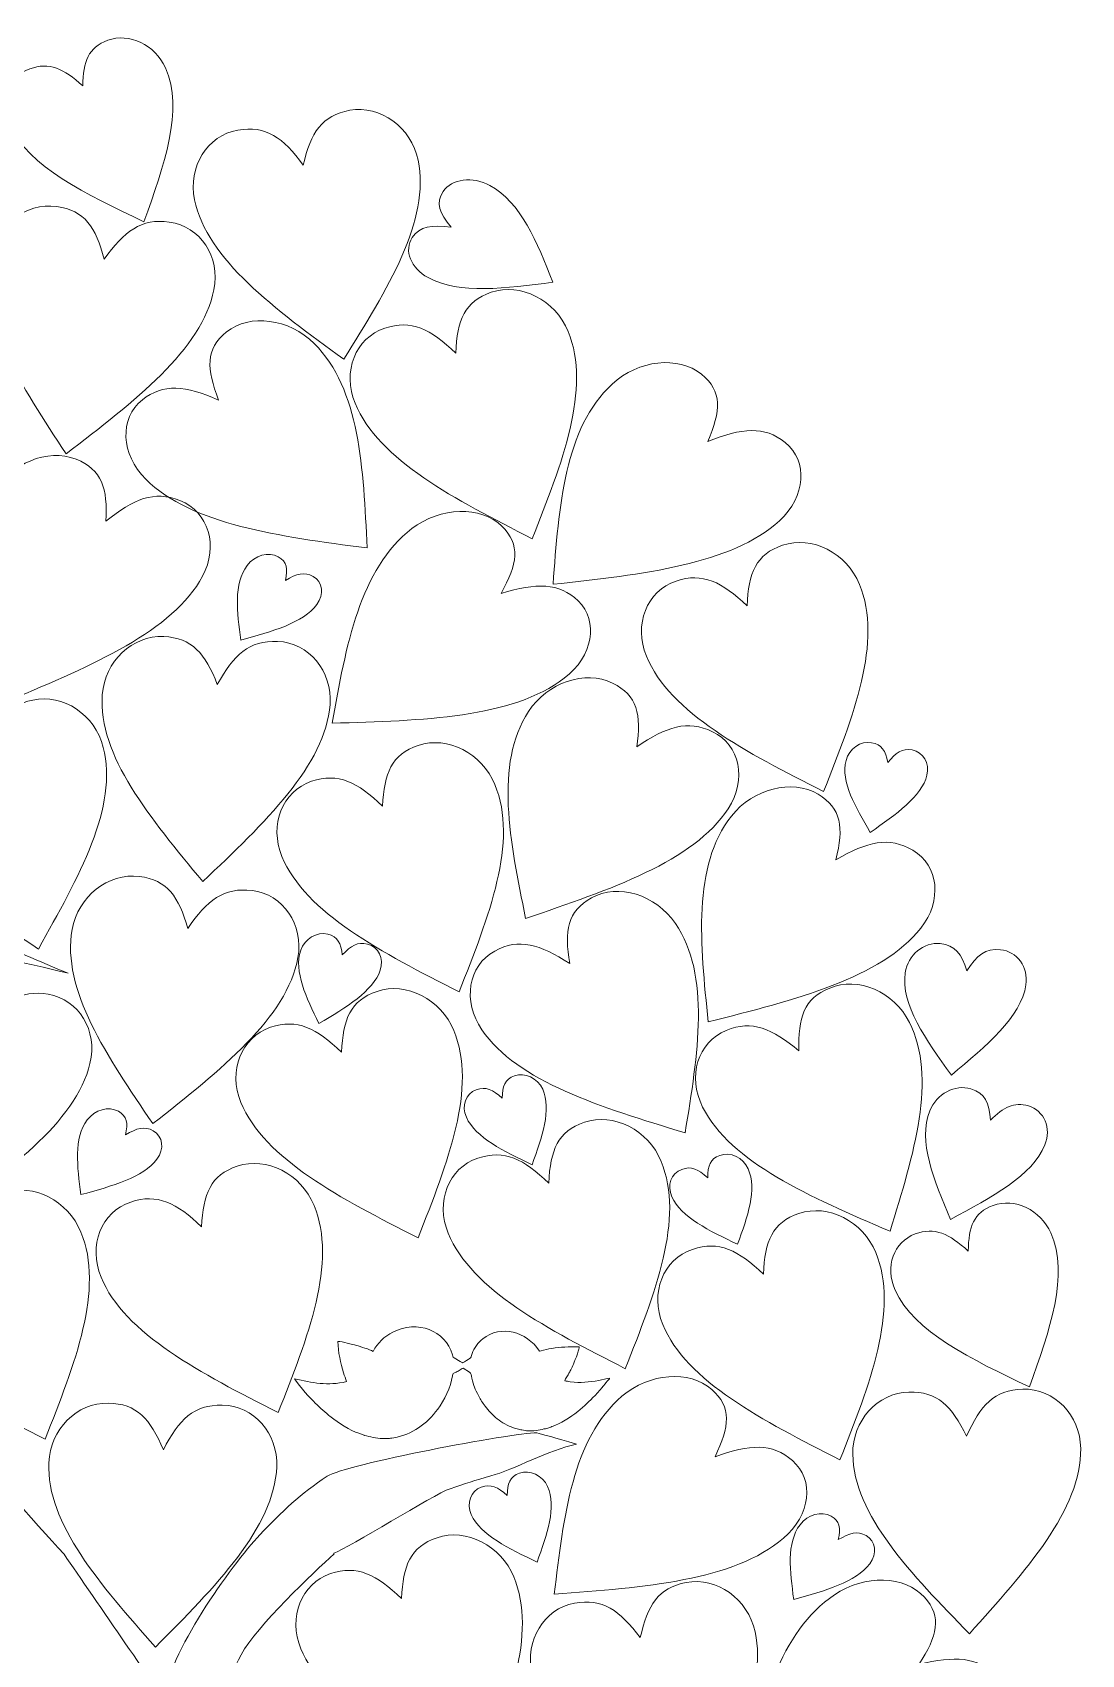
# Model space of a CAD drawing. Header units: centimetres. Extents: x -43.7 to 54.4, y -36.3 to 40.
# Drawn here: x 34.01 to 54.37, y 6.74 to 38.21 of the extents above; entities that cross this region are included whole.
import ezdxf

# ---------------------------------------------------------------- set-up
doc = ezdxf.new("R2010")
doc.units = ezdxf.units.CM
doc.header["$MEASUREMENT"] = 0
doc.layers.add('Layer 1', color=7, linetype='Continuous')

msp = doc.modelspace()

# ---------------------------------------------------------------- linework, layer by layer
at = {"layer": 'Layer 1', "color": 1, "lineweight": 9}
for points, knots in [([(34.98963, 37.1757), (34.99618, 37.65047), (35.09393, 37.92247), (35.47184, 38.06095), (35.47184, 38.06095), (35.88905, 38.21384), (36.39108, 37.97458), (36.59244, 37.52688), (36.59244, 37.52688), (36.95721, 36.71584), (36.56619, 35.62781), (36.17515, 34.53981), (36.17515, 34.53981), (35.05456, 35.07387), (33.93398, 35.60795), (33.56921, 36.41898), (33.56921, 36.41898), (33.36785, 36.86667), (33.54303, 37.35411), (33.96023, 37.507), (33.96023, 37.507), (34.33813, 37.6455), (34.61828, 37.51198), (34.98963, 37.1757)], [0, 0, 0, 0, 0.14285714, 0.14285714, 0.14285714, 0.14285714, 0.28571429, 0.28571429, 0.28571429, 0.28571429, 0.42857143, 0.42857143, 0.42857143, 0.42857143, 0.57142857, 0.57142857, 0.57142857, 0.57142857, 0.71428571, 0.71428571, 0.71428571, 0.71428571, 1, 1, 1, 1]), ([(39.26601, 35.64123), (39.41632, 36.26905), (39.62703, 36.60693), (40.1693, 36.70281), (40.1693, 36.70281), (40.76795, 36.80865), (41.36207, 36.37496), (41.49545, 35.73475), (41.49545, 35.73475), (41.73709, 34.57499), (40.89422, 33.22346), (40.05134, 31.87192), (40.05134, 31.87192), (38.72519, 32.83998), (37.39905, 33.80803), (37.1574, 34.96781), (37.1574, 34.96781), (37.02402, 35.60801), (37.40161, 36.21349), (38.00026, 36.31933), (38.00026, 36.31933), (38.54252, 36.41519), (38.87406, 36.1732), (39.26601, 35.64123)], [0, 0, 0, 0, 0.14285714, 0.14285714, 0.14285714, 0.14285714, 0.28571429, 0.28571429, 0.28571429, 0.28571429, 0.42857143, 0.42857143, 0.42857143, 0.42857143, 0.57142857, 0.57142857, 0.57142857, 0.57142857, 0.71428571, 0.71428571, 0.71428571, 0.71428571, 1, 1, 1, 1]), ([(42.13638, 34.43322), (41.90778, 34.70909), (41.83093, 34.90295), (41.98077, 35.12663), (41.98077, 35.12663), (42.14617, 35.37358), (42.55237, 35.427), (42.88743, 35.24591), (42.88743, 35.24591), (43.49446, 34.91782), (43.80184, 34.14239), (44.10924, 33.36694), (44.10924, 33.36694), (43.20256, 33.24766), (42.29588, 33.12841), (41.68886, 33.45648), (41.68886, 33.45648), (41.35379, 33.63758), (41.21607, 33.98499), (41.38147, 34.23192), (41.38147, 34.23192), (41.53129, 34.4556), (41.75796, 34.48543), (42.13638, 34.43322)], [0, 0, 0, 0, 0.14285714, 0.14285714, 0.14285714, 0.14285714, 0.28571429, 0.28571429, 0.28571429, 0.28571429, 0.42857143, 0.42857143, 0.42857143, 0.42857143, 0.57142857, 0.57142857, 0.57142857, 0.57142857, 0.71428571, 0.71428571, 0.71428571, 0.71428571, 1, 1, 1, 1]), ([(35.40436, 33.81349), (35.79138, 34.35682), (36.12149, 34.60963), (36.66791, 34.53426), (36.66791, 34.53426), (37.27113, 34.45105), (37.65872, 33.86297), (37.53306, 33.22155), (37.53306, 33.22155), (37.30541, 32.05958), (35.98494, 31.04831), (34.66447, 30.03704), (34.66447, 30.03704), (33.79933, 31.34975), (32.93419, 32.66248), (33.16185, 33.82445), (33.16185, 33.82445), (33.28751, 34.46586), (33.87906, 34.9189), (34.4823, 34.83571), (34.4823, 34.83571), (35.0287, 34.76034), (35.24499, 34.43216), (35.40436, 33.81349)], [0, 0, 0, 0, 0.14285714, 0.14285714, 0.14285714, 0.14285714, 0.28571429, 0.28571429, 0.28571429, 0.28571429, 0.42857143, 0.42857143, 0.42857143, 0.42857143, 0.57142857, 0.57142857, 0.57142857, 0.57142857, 0.71428571, 0.71428571, 0.71428571, 0.71428571, 1, 1, 1, 1]), ([(42.22481, 31.9926), (42.25466, 32.63374), (42.39873, 32.99782), (42.91538, 33.17192), (42.91538, 33.17192), (43.48573, 33.36411), (44.15334, 33.02362), (44.40557, 32.41192), (44.40557, 32.41192), (44.86252, 31.30374), (44.28622, 29.84739), (43.70992, 28.39101), (43.70992, 28.39101), (42.2197, 29.15101), (40.72951, 29.91102), (40.27255, 31.01919), (40.27255, 31.01919), (40.02032, 31.6309), (40.2785, 32.28336), (40.84885, 32.47555), (40.84885, 32.47555), (41.36548, 32.64964), (41.73802, 32.45964), (42.22481, 31.9926)], [0, 0, 0, 0, 0.14285714, 0.14285714, 0.14285714, 0.14285714, 0.28571429, 0.28571429, 0.28571429, 0.28571429, 0.42857143, 0.42857143, 0.42857143, 0.42857143, 0.57142857, 0.57142857, 0.57142857, 0.57142857, 0.71428571, 0.71428571, 0.71428571, 0.71428571, 1, 1, 1, 1]), ([(37.62541, 31.08086), (37.38652, 31.68694), (37.36912, 32.07228), (37.77733, 32.40143), (37.77733, 32.40143), (38.22798, 32.76481), (38.99065, 32.66412), (39.4797, 32.17671), (39.4797, 32.17671), (40.36568, 31.29369), (40.43528, 29.75236), (40.50486, 28.21103), (40.50486, 28.21103), (38.80248, 28.43576), (37.10009, 28.6605), (36.21412, 29.54352), (36.21412, 29.54352), (35.72506, 30.03094), (35.69388, 30.72147), (36.14453, 31.08483), (36.14453, 31.08483), (36.55272, 31.41398), (36.97832, 31.3578), (37.62541, 31.08086)], [0, 0, 0, 0, 0.14285714, 0.14285714, 0.14285714, 0.14285714, 0.28571429, 0.28571429, 0.28571429, 0.28571429, 0.42857143, 0.42857143, 0.42857143, 0.42857143, 0.57142857, 0.57142857, 0.57142857, 0.57142857, 0.71428571, 0.71428571, 0.71428571, 0.71428571, 1, 1, 1, 1]), ([(47.11494, 30.27831), (47.77954, 30.53917), (48.21334, 30.5868), (48.61943, 30.25559), (48.61943, 30.25559), (49.06774, 29.88997), (49.01801, 29.21111), (48.50845, 28.74033), (48.50845, 28.74033), (47.58532, 27.88744), (45.85003, 27.69691), (44.11474, 27.50639), (44.11474, 27.50639), (44.22574, 29.02168), (44.33674, 30.53694), (45.25987, 31.38983), (45.25987, 31.38983), (45.76943, 31.86062), (46.54684, 31.94599), (46.99513, 31.58035), (46.99513, 31.58035), (47.4012, 31.24917), (47.37347, 30.87036), (47.11494, 30.27831)], [0, 0, 0, 0, 0.14285714, 0.14285714, 0.14285714, 0.14285714, 0.28571429, 0.28571429, 0.28571429, 0.28571429, 0.42857143, 0.42857143, 0.42857143, 0.42857143, 0.57142857, 0.57142857, 0.57142857, 0.57142857, 0.71428571, 0.71428571, 0.71428571, 0.71428571, 1, 1, 1, 1]), ([(35.43894, 28.73122), (35.9757, 29.16432), (36.37008, 29.33067), (36.87416, 29.12995), (36.87416, 29.12995), (37.43065, 28.90837), (37.62716, 28.25056), (37.31285, 27.66169), (37.31285, 27.66169), (36.74341, 26.59479), (35.16581, 25.92935), (33.58824, 25.26389), (33.58824, 25.26389), (33.14955, 26.73219), (32.71088, 28.20047), (33.28031, 29.26735), (33.28031, 29.26735), (33.59465, 29.85625), (34.30139, 30.15437), (34.85787, 29.93278), (34.85787, 29.93278), (35.36195, 29.7321), (35.47161, 29.36502), (35.43894, 28.73122)], [0, 0, 0, 0, 0.14285714, 0.14285714, 0.14285714, 0.14285714, 0.28571429, 0.28571429, 0.28571429, 0.28571429, 0.42857143, 0.42857143, 0.42857143, 0.42857143, 0.57142857, 0.57142857, 0.57142857, 0.57142857, 0.71428571, 0.71428571, 0.71428571, 0.71428571, 1, 1, 1, 1]), ([(43.10462, 27.32822), (43.79361, 27.53403), (44.23055, 27.54625), (44.60037, 27.1835), (44.60037, 27.1835), (45.00864, 26.78303), (44.88832, 26.11111), (44.33182, 25.68368), (44.33182, 25.68368), (43.32364, 24.9093), (41.57586, 24.86043), (39.82806, 24.81153), (39.82806, 24.81153), (40.09662, 26.3114), (40.36517, 27.81123), (41.37335, 28.58558), (41.37335, 28.58558), (41.92986, 29.01302), (42.71286, 29.03492), (43.12112, 28.63447), (43.12112, 28.63447), (43.49093, 28.27172), (43.42379, 27.89676), (43.10462, 27.32822)], [0, 0, 0, 0, 0.14285714, 0.14285714, 0.14285714, 0.14285714, 0.28571429, 0.28571429, 0.28571429, 0.28571429, 0.42857143, 0.42857143, 0.42857143, 0.42857143, 0.57142857, 0.57142857, 0.57142857, 0.57142857, 0.71428571, 0.71428571, 0.71428571, 0.71428571, 1, 1, 1, 1]), ([(47.87853, 27.08515), (47.90837, 27.72627), (48.05244, 28.09035), (48.56909, 28.26444), (48.56909, 28.26444), (49.13944, 28.45665), (49.80705, 28.11616), (50.05929, 27.50446), (50.05929, 27.50446), (50.51624, 26.39628), (49.93993, 24.93992), (49.36362, 23.48355), (49.36362, 23.48355), (47.87342, 24.24354), (46.38321, 25.00355), (45.92627, 26.11174), (45.92627, 26.11174), (45.67403, 26.72343), (45.93221, 27.37589), (46.50256, 27.56808), (46.50256, 27.56808), (47.01918, 27.74218), (47.39175, 27.55218), (47.87853, 27.08515)], [0, 0, 0, 0, 0.14285714, 0.14285714, 0.14285714, 0.14285714, 0.28571429, 0.28571429, 0.28571429, 0.28571429, 0.42857143, 0.42857143, 0.42857143, 0.42857143, 0.57142857, 0.57142857, 0.57142857, 0.57142857, 0.71428571, 0.71428571, 0.71428571, 0.71428571, 1, 1, 1, 1]), ([(38.92032, 27.58129), (39.1381, 27.71236), (39.28929, 27.75418), (39.45846, 27.65934), (39.45846, 27.65934), (39.64523, 27.55463), (39.67745, 27.30972), (39.53041, 27.11265), (39.53041, 27.11265), (39.264, 26.75568), (38.65924, 26.58837), (38.05449, 26.42107), (38.05449, 26.42107), (37.98256, 26.96774), (37.91062, 27.51443), (38.17703, 27.87141), (38.17703, 27.87141), (38.32409, 28.06846), (38.59502, 28.14341), (38.78178, 28.03872), (38.78178, 28.03872), (38.95096, 27.94388), (38.96894, 27.80721), (38.92032, 27.58129)], [0, 0, 0, 0, 0.14285714, 0.14285714, 0.14285714, 0.14285714, 0.28571429, 0.28571429, 0.28571429, 0.28571429, 0.42857143, 0.42857143, 0.42857143, 0.42857143, 0.57142857, 0.57142857, 0.57142857, 0.57142857, 0.71428571, 0.71428571, 0.71428571, 0.71428571, 1, 1, 1, 1]), ([(37.5985, 25.56231), (37.91783, 26.13887), (38.21558, 26.42121), (38.76799, 26.39755), (38.76799, 26.39755), (39.37781, 26.37143), (39.83412, 25.82304), (39.78652, 25.17348), (39.78652, 25.17348), (39.70027, 23.99673), (38.50924, 22.86731), (37.31822, 21.73787), (37.31822, 21.73787), (36.29968, 22.96195), (35.28115, 24.18604), (35.3674, 25.36279), (35.3674, 25.36279), (35.415, 26.01235), (35.94858, 26.51834), (36.5584, 26.49221), (36.5584, 26.49221), (37.11079, 26.46855), (37.36542, 26.16254), (37.5985, 25.56231)], [0, 0, 0, 0, 0.14285714, 0.14285714, 0.14285714, 0.14285714, 0.28571429, 0.28571429, 0.28571429, 0.28571429, 0.42857143, 0.42857143, 0.42857143, 0.42857143, 0.57142857, 0.57142857, 0.57142857, 0.57142857, 0.71428571, 0.71428571, 0.71428571, 0.71428571, 1, 1, 1, 1]), ([(45.74018, 24.34977), (46.31436, 24.74371), (46.72253, 24.8818), (47.20686, 24.64626), (47.20686, 24.64626), (47.74156, 24.38624), (47.87798, 23.71672), (47.51144, 23.15178), (47.51144, 23.15178), (46.84736, 22.12838), (45.21465, 21.57602), (43.58192, 21.02365), (43.58192, 21.02365), (43.27737, 22.51812), (42.97282, 24.01259), (43.63689, 25.03601), (43.63689, 25.03601), (44.00345, 25.60093), (44.7349, 25.8484), (45.26959, 25.58837), (45.26959, 25.58837), (45.75391, 25.35285), (45.83003, 24.97923), (45.74018, 24.34977)], [0, 0, 0, 0, 0.14285714, 0.14285714, 0.14285714, 0.14285714, 0.28571429, 0.28571429, 0.28571429, 0.28571429, 0.42857143, 0.42857143, 0.42857143, 0.42857143, 0.57142857, 0.57142857, 0.57142857, 0.57142857, 0.71428571, 0.71428571, 0.71428571, 0.71428571, 1, 1, 1, 1]), ([(33.16423, 24.16642), (33.28464, 24.79925), (33.47917, 25.14459), (34.01642, 25.26038), (34.01642, 25.26038), (34.60954, 25.38821), (35.22369, 24.9768), (35.3873, 24.34209), (35.3873, 24.34209), (35.68369, 23.19224), (34.90562, 21.8108), (34.12754, 20.42937), (34.12754, 20.42937), (32.75666, 21.34767), (31.38579, 22.26597), (31.08939, 23.41583), (31.08939, 23.41583), (30.92578, 24.05053), (31.27435, 24.66941), (31.86745, 24.79724), (31.86745, 24.79724), (32.40469, 24.91303), (32.74742, 24.68344), (33.16423, 24.16642)], [0, 0, 0, 0, 0.14285714, 0.14285714, 0.14285714, 0.14285714, 0.28571429, 0.28571429, 0.28571429, 0.28571429, 0.42857143, 0.42857143, 0.42857143, 0.42857143, 0.57142857, 0.57142857, 0.57142857, 0.57142857, 0.71428571, 0.71428571, 0.71428571, 0.71428571, 1, 1, 1, 1]), ([(40.80572, 23.20005), (40.83556, 23.84119), (40.97964, 24.20526), (41.49628, 24.37936), (41.49628, 24.37936), (42.06664, 24.57157), (42.73426, 24.23107), (42.98649, 23.61938), (42.98649, 23.61938), (43.44343, 22.51121), (42.86713, 21.05483), (42.29083, 19.59846), (42.29083, 19.59846), (40.80062, 20.35848), (39.31041, 21.11847), (38.85346, 22.22665), (38.85346, 22.22665), (38.60124, 22.83835), (38.85941, 23.49081), (39.42976, 23.68298), (39.42976, 23.68298), (39.94638, 23.8571), (40.31894, 23.66709), (40.80572, 23.20005)], [0, 0, 0, 0, 0.14285714, 0.14285714, 0.14285714, 0.14285714, 0.28571429, 0.28571429, 0.28571429, 0.28571429, 0.42857143, 0.42857143, 0.42857143, 0.42857143, 0.57142857, 0.57142857, 0.57142857, 0.57142857, 0.71428571, 0.71428571, 0.71428571, 0.71428571, 1, 1, 1, 1]), ([(50.61059, 24.0491), (50.76114, 24.24004), (50.88551, 24.32664), (51.08189, 24.29118), (51.08189, 24.29118), (51.29869, 24.25204), (51.42774, 24.03333), (51.36992, 23.80299), (51.36992, 23.80299), (51.26519, 23.38569), (50.7677, 23.0393), (50.27021, 22.69289), (50.27021, 22.69289), (49.98219, 23.18109), (49.69418, 23.66927), (49.7989, 24.08657), (49.7989, 24.08657), (49.85671, 24.31691), (50.0796, 24.4721), (50.29638, 24.43297), (50.29638, 24.43297), (50.49277, 24.39753), (50.56478, 24.27549), (50.61059, 24.0491)], [0, 0, 0, 0, 0.14285714, 0.14285714, 0.14285714, 0.14285714, 0.28571429, 0.28571429, 0.28571429, 0.28571429, 0.42857143, 0.42857143, 0.42857143, 0.42857143, 0.57142857, 0.57142857, 0.57142857, 0.57142857, 0.71428571, 0.71428571, 0.71428571, 0.71428571, 1, 1, 1, 1]), ([(49.60309, 22.16283), (50.21388, 22.51135), (50.63408, 22.61768), (51.09342, 22.34598), (51.09342, 22.34598), (51.60053, 22.04603), (51.67061, 21.36856), (51.24987, 20.83384), (51.24987, 20.83384), (50.48766, 19.8651), (48.80677, 19.43976), (47.12588, 19.01443), (47.12588, 19.01443), (46.96946, 20.52658), (46.81301, 22.0387), (47.57523, 23.00745), (47.57523, 23.00745), (47.99596, 23.54219), (48.74901, 23.73274), (49.25611, 23.43279), (49.25611, 23.43279), (49.71542, 23.1611), (49.75454, 22.78304), (49.60309, 22.16283)], [0, 0, 0, 0, 0.14285714, 0.14285714, 0.14285714, 0.14285714, 0.28571429, 0.28571429, 0.28571429, 0.28571429, 0.42857143, 0.42857143, 0.42857143, 0.42857143, 0.57142857, 0.57142857, 0.57142857, 0.57142857, 0.71428571, 0.71428571, 0.71428571, 0.71428571, 1, 1, 1, 1]), ([(34.7058, 19.96263), (33.8233, 20.14245), (31.81964, 20.88219), (30.5988, 19.05097), (30.5988, 19.05097), (30.49247, 18.89151), (29.99988, 16.45053), (29.77309, 15.8318), (29.77309, 15.8318), (29.71749, 15.78043), (29.68687, 15.66968), (29.67855, 15.45574), (29.67855, 15.45574), (29.64116, 14.49417), (29.99173, 14.30775), (30.44799, 13.57252), (30.44799, 13.57252), (30.69057, 13.18166), (33.49253, 9.90907), (34.62482, 8.68669), (34.62482, 8.68669), (35.21378, 7.83022), (36.57119, 5.85632), (36.57119, 5.85632), (36.57119, 5.85632), (36.62507, 6.73399), (37.85974, 8.46449), (38.42595, 9.06205), (38.42595, 9.06205), (38.84889, 9.5084), (39.22179, 9.86968), (39.73028, 10.1982), (39.73028, 10.1982), (40.09159, 10.43162), (43.32377, 11.0432), (43.79805, 11.0432), (43.79805, 11.0432), (43.91498, 11.00665), (44.14395, 10.95173), (44.56806, 10.82073), (44.56806, 10.82073), (44.02565, 10.71094), (43.34981, 10.3237), (42.90757, 10.20439), (42.90757, 10.20439), (42.58582, 10.11759), (42.42128, 10.05923), (42.11631, 9.95674), (42.11631, 9.95674), (41.7951, 9.84879), (40.14062, 8.7956), (39.85903, 8.70671), (39.85903, 8.70671), (39.86104, 8.70266), (39.86307, 8.69859), (39.86512, 8.69453), (39.86512, 8.69453), (39.46275, 8.32948), (38.36395, 7.29788), (38.06415, 6.73688), (38.06415, 6.73688), (37.78233, 6.20954), (37.50807, 5.53574), (37.38756, 4.75026), (37.38756, 4.75026), (37.11564, 2.97822), (37.81721, 2.58415), (37.80581, -0.12515), (37.80581, -0.12515), (37.78988, -3.91699), (36.98253, -6.69332), (35.96677, -9.16114), (35.96677, -9.16114), (35.60755, -10.03385), (35.17097, -10.86036), (34.81792, -11.82764), (34.81792, -11.82764), (34.05542, -13.91659), (33.78395, -14.43239), (33.23641, -16.98726), (33.23641, -16.98726), (32.64347, -19.75396), (32.49335, -22.79579), (33.25037, -25.6528), (33.25037, -25.6528), (33.35513, -26.0483), (33.51692, -26.30546), (33.58413, -26.69627), (33.58413, -26.69627), (33.10329, -26.69627), (32.80245, -26.7715), (32.4174, -26.78713), (32.4174, -26.78713), (31.99365, -26.80427), (31.53592, -26.7531), (31.11623, -26.7838), (31.11623, -26.7838), (30.42104, -26.83467), (30.07536, -26.88187), (29.29705, -26.87046), (29.29705, -26.87046), (29.29705, -26.87046), (28.85667, -26.8897), (28.85667, -26.8897), (28.85667, -26.8897), (28.71639, -26.92893), (28.79236, -26.89278), (28.71393, -26.9602), (28.71393, -26.9602), (28.71393, -26.9602), (27.15546, -26.9602), (27.15546, -26.9602), (27.15546, -26.9602), (27.15546, -26.9602), (27.24737, -24.79725), (27.24737, -24.79725), (27.24737, -24.79725), (27.5188, -22.25279), (27.51905, -21.56948), (28.16992, -18.92082), (28.16992, -18.92082), (28.93803, -15.79518), (30.67838, -11.54347), (32.36607, -9.29754), (32.36607, -9.29754), (32.85655, -8.6448), (33.06871, -8.01955), (33.41157, -7.10662), (33.41157, -7.10662), (33.78398, -6.11499), (33.59338, -6.31221), (32.84249, -5.00226), (32.84249, -5.00226), (32.11746, -3.96556), (31.32121, -2.90148), (30.35459, -2.29571), (30.35459, -2.29571), (28.93867, -1.40841), (26.14055, -1.4631), (24.99705, -1.43133), (24.99705, -1.43133), (26.40422, -1.11719), (29.58897, -0.92766), (30.94979, -1.67198), (30.94979, -1.67198), (31.67846, -2.07056), (32.04953, -2.35047), (32.66265, -2.87044), (32.66265, -2.87044), (32.93725, -3.10327), (33.56516, -3.69299), (33.79381, -3.97728), (33.79381, -3.97728), (33.96381, -4.18865), (33.93508, -4.26489), (34.16856, -4.34936), (34.16856, -4.34936), (34.33935, -3.86708), (34.40143, -2.43552), (34.46592, -1.84888), (34.46592, -1.84888), (34.70499, 0.32619), (33.85626, 3.34081), (33.0856, 5.09294), (33.0856, 5.09294), (32.94835, 5.40505), (32.81699, 5.6717), (32.67485, 5.9441), (32.67485, 5.9441), (31.95936, 7.31517), (30.92935, 8.70307), (29.94045, 9.71762), (29.94045, 9.71762), (29.43547, 10.23571), (26.33123, 10.58892), (25.90268, 10.86752), (25.90268, 10.86752), (25.9174, 10.86169), (25.91741, 10.86485), (25.91741, 10.86801), (25.91741, 10.86801), (24.62483, 10.82899), (22.46723, 9.3801), (21.76023, 7.94965), (21.76023, 7.94965), (21.78438, 7.94965), (21.80843, 7.95003), (21.83235, 7.9507), (21.83235, 7.9507), (21.76246, 7.92666), (21.76431, 7.90337), (21.76576, 7.87987), (21.76576, 7.87987), (21.9591, 8.0718), (21.90671, 8.10048), (22.00766, 8.43194), (22.00766, 8.43194), (22.1904, 9.03207), (22.4368, 9.55634), (22.76982, 10.03869), (22.76982, 10.03869), (24.88748, 13.1057), (28.24439, 11.50907), (28.97367, 11.48705), (28.97367, 11.48705), (28.72673, 11.98668), (28.53749, 12.48322), (28.29663, 13.03323), (28.29663, 13.03323), (28.06133, 13.57056), (27.85043, 14.10705), (27.68326, 14.66561), (27.68326, 14.66561), (26.88305, 17.33925), (26.43305, 19.89392), (26.87439, 22.41408), (26.87439, 22.41408), (27.48377, 20.1213), (28.77613, 16.77012), (28.77887, 16.76587), (28.77887, 16.76587), (29.01436, 18.13542), (29.89583, 19.58968), (30.87682, 20.25797), (30.87682, 20.25797), (32.34162, 21.25584), (33.65349, 20.34471), (34.7058, 19.96263)], [0, 0, 0, 0, 0.01724138, 0.01724138, 0.01724138, 0.01724138, 0.03448276, 0.03448276, 0.03448276, 0.03448276, 0.05172414, 0.05172414, 0.05172414, 0.05172414, 0.06896552, 0.06896552, 0.06896552, 0.06896552, 0.0862069, 0.0862069, 0.0862069, 0.0862069, 0.10344828, 0.10344828, 0.10344828, 0.10344828, 0.12068966, 0.12068966, 0.12068966, 0.12068966, 0.13793103, 0.13793103, 0.13793103, 0.13793103, 0.15517241, 0.15517241, 0.15517241, 0.15517241, 0.17241379, 0.17241379, 0.17241379, 0.17241379, 0.18965517, 0.18965517, 0.18965517, 0.18965517, 0.20689655, 0.20689655, 0.20689655, 0.20689655, 0.22413793, 0.22413793, 0.22413793, 0.22413793, 0.24137931, 0.24137931, 0.24137931, 0.24137931, 0.25862069, 0.25862069, 0.25862069, 0.25862069, 0.27586207, 0.27586207, 0.27586207, 0.27586207, 0.29310345, 0.29310345, 0.29310345, 0.29310345, 0.31034483, 0.31034483, 0.31034483, 0.31034483, 0.32758621, 0.32758621, 0.32758621, 0.32758621, 0.34482759, 0.34482759, 0.34482759, 0.34482759, 0.36206897, 0.36206897, 0.36206897, 0.36206897, 0.37931034, 0.37931034, 0.37931034, 0.37931034, 0.39655172, 0.39655172, 0.39655172, 0.39655172, 0.4137931, 0.4137931, 0.4137931, 0.4137931, 0.43103448, 0.43103448, 0.43103448, 0.43103448, 0.44827586, 0.44827586, 0.44827586, 0.44827586, 0.46551724, 0.46551724, 0.46551724, 0.46551724, 0.48275862, 0.48275862, 0.48275862, 0.48275862, 0.5, 0.5, 0.5, 0.5, 0.51724138, 0.51724138, 0.51724138, 0.51724138, 0.53448276, 0.53448276, 0.53448276, 0.53448276, 0.55172414, 0.55172414, 0.55172414, 0.55172414, 0.56896552, 0.56896552, 0.56896552, 0.56896552, 0.5862069, 0.5862069, 0.5862069, 0.5862069, 0.60344828, 0.60344828, 0.60344828, 0.60344828, 0.62068966, 0.62068966, 0.62068966, 0.62068966, 0.63793103, 0.63793103, 0.63793103, 0.63793103, 0.65517241, 0.65517241, 0.65517241, 0.65517241, 0.67241379, 0.67241379, 0.67241379, 0.67241379, 0.68965517, 0.68965517, 0.68965517, 0.68965517, 0.70689655, 0.70689655, 0.70689655, 0.70689655, 0.72413793, 0.72413793, 0.72413793, 0.72413793, 0.74137931, 0.74137931, 0.74137931, 0.74137931, 0.75862069, 0.75862069, 0.75862069, 0.75862069, 0.77586207, 0.77586207, 0.77586207, 0.77586207, 0.79310345, 0.79310345, 0.79310345, 0.79310345, 0.81034483, 0.81034483, 0.81034483, 0.81034483, 0.82758621, 0.82758621, 0.82758621, 0.82758621, 0.84482759, 0.84482759, 0.84482759, 0.84482759, 0.86206897, 0.86206897, 0.86206897, 0.86206897, 0.87931034, 0.87931034, 0.87931034, 0.87931034, 0.89655172, 0.89655172, 0.89655172, 0.89655172, 0.9137931, 0.9137931, 0.9137931, 0.9137931, 0.93103448, 0.93103448, 0.93103448, 0.93103448, 0.94827586, 0.94827586, 0.94827586, 0.94827586, 0.96551724, 0.96551724, 0.96551724, 0.96551724, 1, 1, 1, 1]), ([(37.02432, 20.82643), (37.40204, 21.37483), (37.72782, 21.63197), (38.27545, 21.56385), (38.27545, 21.56385), (38.88002, 21.48866), (39.27757, 20.90574), (39.16285, 20.26277), (39.16285, 20.26277), (38.955, 19.09791), (37.65191, 18.06925), (36.34881, 17.0406), (36.34881, 17.0406), (35.46141, 18.34171), (34.57401, 19.64281), (34.78187, 20.80767), (34.78187, 20.80767), (34.8966, 21.45068), (35.48038, 21.9115), (36.08494, 21.83632), (36.08494, 21.83632), (36.63256, 21.7682), (36.85442, 21.44293), (37.02432, 20.82643)], [0, 0, 0, 0, 0.14285714, 0.14285714, 0.14285714, 0.14285714, 0.28571429, 0.28571429, 0.28571429, 0.28571429, 0.42857143, 0.42857143, 0.42857143, 0.42857143, 0.57142857, 0.57142857, 0.57142857, 0.57142857, 0.71428571, 0.71428571, 0.71428571, 0.71428571, 1, 1, 1, 1]), ([(44.43786, 20.14773), (44.32817, 20.78206), (44.39066, 21.16372), (44.86003, 21.42175), (44.86003, 21.42175), (45.3782, 21.70661), (46.10731, 21.48502), (46.48748, 20.92714), (46.48748, 20.92714), (47.17623, 19.9165), (46.92625, 18.38979), (46.67627, 16.86309), (46.67627, 16.86309), (45.04881, 17.35771), (43.42137, 17.85232), (42.73263, 18.86296), (42.73263, 18.86296), (42.35245, 19.42083), (42.46444, 20.10479), (42.98259, 20.38965), (42.98259, 20.38965), (43.45195, 20.64769), (43.85881, 20.52404), (44.43786, 20.14773)], [0, 0, 0, 0, 0.14285714, 0.14285714, 0.14285714, 0.14285714, 0.28571429, 0.28571429, 0.28571429, 0.28571429, 0.42857143, 0.42857143, 0.42857143, 0.42857143, 0.57142857, 0.57142857, 0.57142857, 0.57142857, 0.71428571, 0.71428571, 0.71428571, 0.71428571, 1, 1, 1, 1]), ([(40.02446, 20.31376), (40.19053, 20.4944), (40.3218, 20.57269), (40.51468, 20.52457), (40.51468, 20.52457), (40.72762, 20.47147), (40.83806, 20.24498), (40.76118, 20.01901), (40.76118, 20.01901), (40.62191, 19.60965), (40.09686, 19.29649), (39.57182, 18.98335), (39.57182, 18.98335), (39.32531, 19.48892), (39.07882, 19.99448), (39.21809, 20.40386), (39.21809, 20.40386), (39.29497, 20.6298), (39.53019, 20.77009), (39.74314, 20.71698), (39.74314, 20.71698), (39.93601, 20.6689), (39.99764, 20.54249), (40.02446, 20.31376)], [0, 0, 0, 0, 0.14285714, 0.14285714, 0.14285714, 0.14285714, 0.28571429, 0.28571429, 0.28571429, 0.28571429, 0.42857143, 0.42857143, 0.42857143, 0.42857143, 0.57142857, 0.57142857, 0.57142857, 0.57142857, 0.71428571, 0.71428571, 0.71428571, 0.71428571, 1, 1, 1, 1]), ([(52.14248, 20.00822), (52.33473, 20.30488), (52.50401, 20.44587), (52.79664, 20.41648), (52.79664, 20.41648), (53.11972, 20.38406), (53.34075, 20.07872), (53.29005, 19.73497), (53.29005, 19.73497), (53.19819, 19.11224), (52.52107, 18.54827), (51.84395, 17.98429), (51.84395, 17.98429), (51.35053, 18.66582), (50.85714, 19.34732), (50.94899, 19.97007), (50.94899, 19.97007), (50.9997, 20.31382), (51.30305, 20.56648), (51.62612, 20.53404), (51.62612, 20.53404), (51.91874, 20.50466), (52.0421, 20.33427), (52.14248, 20.00822)], [0, 0, 0, 0, 0.14285714, 0.14285714, 0.14285714, 0.14285714, 0.28571429, 0.28571429, 0.28571429, 0.28571429, 0.42857143, 0.42857143, 0.42857143, 0.42857143, 0.57142857, 0.57142857, 0.57142857, 0.57142857, 0.71428571, 0.71428571, 0.71428571, 0.71428571, 1, 1, 1, 1]), ([(33.02571, 18.87059), (33.43498, 19.40108), (33.77534, 19.64308), (34.31827, 19.55016), (34.31827, 19.55016), (34.91765, 19.44757), (35.2806, 18.84736), (35.12846, 18.21044), (35.12846, 18.21044), (34.85283, 17.05657), (33.49136, 16.08855), (32.12988, 15.12052), (32.12988, 15.12052), (31.3197, 16.46025), (30.50951, 17.79996), (30.78513, 18.95383), (30.78513, 18.95383), (30.9373, 19.59077), (31.54723, 20.02444), (32.14659, 19.92184), (32.14659, 19.92184), (32.68952, 19.82893), (32.89206, 19.49401), (33.02571, 18.87059)], [0, 0, 0, 0, 0.14285714, 0.14285714, 0.14285714, 0.14285714, 0.28571429, 0.28571429, 0.28571429, 0.28571429, 0.42857143, 0.42857143, 0.42857143, 0.42857143, 0.57142857, 0.57142857, 0.57142857, 0.57142857, 0.71428571, 0.71428571, 0.71428571, 0.71428571, 1, 1, 1, 1]), ([(48.88641, 18.45351), (48.86539, 19.09493), (48.98027, 19.467), (49.48185, 19.6725), (49.48185, 19.6725), (50.03559, 19.89939), (50.72855, 19.60088), (51.02861, 19.00623), (51.02861, 19.00623), (51.57223, 17.92893), (51.1127, 16.4406), (50.65318, 14.95225), (50.65318, 14.95225), (49.10641, 15.61856), (47.55965, 16.28485), (47.01602, 17.36214), (47.01602, 17.36214), (46.71594, 17.9568), (46.92181, 18.62358), (47.47555, 18.85046), (47.47555, 18.85046), (47.97712, 19.05598), (48.36381, 18.88941), (48.88641, 18.45351)], [0, 0, 0, 0, 0.14285714, 0.14285714, 0.14285714, 0.14285714, 0.28571429, 0.28571429, 0.28571429, 0.28571429, 0.42857143, 0.42857143, 0.42857143, 0.42857143, 0.57142857, 0.57142857, 0.57142857, 0.57142857, 0.71428571, 0.71428571, 0.71428571, 0.71428571, 1, 1, 1, 1]), ([(40.00856, 18.42726), (40.03839, 19.06838), (40.18247, 19.43248), (40.69912, 19.60655), (40.69912, 19.60655), (41.26947, 19.79875), (41.93709, 19.45826), (42.18932, 18.84657), (42.18932, 18.84657), (42.64626, 17.73839), (42.06997, 16.28202), (41.49366, 14.82565), (41.49366, 14.82565), (40.00345, 15.58565), (38.51324, 16.34566), (38.05629, 17.45382), (38.05629, 17.45382), (37.80406, 18.06553), (38.06224, 18.718), (38.63259, 18.9102), (38.63259, 18.9102), (39.14921, 19.08429), (39.52176, 18.89429), (40.00856, 18.42726)], [0, 0, 0, 0, 0.14285714, 0.14285714, 0.14285714, 0.14285714, 0.28571429, 0.28571429, 0.28571429, 0.28571429, 0.42857143, 0.42857143, 0.42857143, 0.42857143, 0.57142857, 0.57142857, 0.57142857, 0.57142857, 0.71428571, 0.71428571, 0.71428571, 0.71428571, 1, 1, 1, 1]), ([(43.12779, 17.53539), (43.13101, 17.76794), (43.17888, 17.90117), (43.364, 17.96901), (43.364, 17.96901), (43.56836, 18.0439), (43.81427, 17.9267), (43.91289, 17.7074), (43.91289, 17.7074), (44.09157, 17.31013), (43.90004, 16.77718), (43.70851, 16.24423), (43.70851, 16.24423), (43.1596, 16.50584), (42.61071, 16.76747), (42.43203, 17.16472), (42.43203, 17.16472), (42.3334, 17.38401), (42.4192, 17.62279), (42.62357, 17.69768), (42.62357, 17.69768), (42.80868, 17.7655), (42.94591, 17.70011), (43.12779, 17.53539)], [0, 0, 0, 0, 0.14285714, 0.14285714, 0.14285714, 0.14285714, 0.28571429, 0.28571429, 0.28571429, 0.28571429, 0.42857143, 0.42857143, 0.42857143, 0.42857143, 0.57142857, 0.57142857, 0.57142857, 0.57142857, 0.71428571, 0.71428571, 0.71428571, 0.71428571, 1, 1, 1, 1]), ([(52.60105, 17.10702), (52.85972, 17.36139), (53.05883, 17.46781), (53.33792, 17.38479), (53.33792, 17.38479), (53.64603, 17.29315), (53.78933, 16.95364), (53.65782, 16.62698), (53.65782, 16.62698), (53.41954, 16.03522), (52.62311, 15.60948), (51.82667, 15.18373), (51.82667, 15.18373), (51.50677, 15.94155), (51.18689, 16.69936), (51.42516, 17.29113), (51.42516, 17.29113), (51.55669, 17.61778), (51.91348, 17.80852), (52.22159, 17.71686), (52.22159, 17.71686), (52.50067, 17.63385), (52.58064, 17.4444), (52.60105, 17.10702)], [0, 0, 0, 0, 0.14285714, 0.14285714, 0.14285714, 0.14285714, 0.28571429, 0.28571429, 0.28571429, 0.28571429, 0.42857143, 0.42857143, 0.42857143, 0.42857143, 0.57142857, 0.57142857, 0.57142857, 0.57142857, 0.71428571, 0.71428571, 0.71428571, 0.71428571, 1, 1, 1, 1]), ([(35.81869, 16.82319), (36.03649, 16.95426), (36.18767, 16.99608), (36.35685, 16.90123), (36.35685, 16.90123), (36.54362, 16.79653), (36.57585, 16.55162), (36.42879, 16.35456), (36.42879, 16.35456), (36.16237, 15.99759), (35.55762, 15.83026), (34.95287, 15.66296), (34.95287, 15.66296), (34.88094, 16.20964), (34.80901, 16.75631), (35.07542, 17.1133), (35.07542, 17.1133), (35.22247, 17.31035), (35.4934, 17.3853), (35.68016, 17.28061), (35.68016, 17.28061), (35.84934, 17.18576), (35.86732, 17.04909), (35.81869, 16.82319)], [0, 0, 0, 0, 0.14285714, 0.14285714, 0.14285714, 0.14285714, 0.28571429, 0.28571429, 0.28571429, 0.28571429, 0.42857143, 0.42857143, 0.42857143, 0.42857143, 0.57142857, 0.57142857, 0.57142857, 0.57142857, 0.71428571, 0.71428571, 0.71428571, 0.71428571, 1, 1, 1, 1]), ([(44.03116, 15.88803), (44.06101, 16.52915), (44.20508, 16.89324), (44.72172, 17.06734), (44.72172, 17.06734), (45.29207, 17.25954), (45.95969, 16.91904), (46.21193, 16.30735), (46.21193, 16.30735), (46.66887, 15.19917), (46.09257, 13.74281), (45.51626, 12.28643), (45.51626, 12.28643), (44.02606, 13.04643), (42.53585, 13.80644), (42.07891, 14.91462), (42.07891, 14.91462), (41.82667, 15.52632), (42.08485, 16.17877), (42.65519, 16.37097), (42.65519, 16.37097), (43.17182, 16.54506), (43.54439, 16.35506), (44.03116, 15.88803)], [0, 0, 0, 0, 0.14285714, 0.14285714, 0.14285714, 0.14285714, 0.28571429, 0.28571429, 0.28571429, 0.28571429, 0.42857143, 0.42857143, 0.42857143, 0.42857143, 0.57142857, 0.57142857, 0.57142857, 0.57142857, 0.71428571, 0.71428571, 0.71428571, 0.71428571, 1, 1, 1, 1]), ([(37.29478, 15.03591), (37.32463, 15.67703), (37.4687, 16.04112), (37.98534, 16.21522), (37.98534, 16.21522), (38.5557, 16.40742), (39.22332, 16.06692), (39.47555, 15.45524), (39.47555, 15.45524), (39.93249, 14.34706), (39.35619, 12.89069), (38.77989, 11.43431), (38.77989, 11.43431), (37.28968, 12.19432), (35.79947, 12.95432), (35.34252, 14.06249), (35.34252, 14.06249), (35.09029, 14.6742), (35.34847, 15.32667), (35.91882, 15.51884), (35.91882, 15.51884), (36.43544, 15.69295), (36.808, 15.50296), (37.29478, 15.03591)], [0, 0, 0, 0, 0.14285714, 0.14285714, 0.14285714, 0.14285714, 0.28571429, 0.28571429, 0.28571429, 0.28571429, 0.42857143, 0.42857143, 0.42857143, 0.42857143, 0.57142857, 0.57142857, 0.57142857, 0.57142857, 0.71428571, 0.71428571, 0.71428571, 0.71428571, 1, 1, 1, 1]), ([(47.11441, 15.99182), (47.11762, 16.22437), (47.1655, 16.35761), (47.35062, 16.42545), (47.35062, 16.42545), (47.55497, 16.50034), (47.80088, 16.38314), (47.89951, 16.16384), (47.89951, 16.16384), (48.07818, 15.76657), (47.88666, 15.23363), (47.69512, 14.70068), (47.69512, 14.70068), (47.14621, 14.96228), (46.59733, 15.22389), (46.41864, 15.62117), (46.41864, 15.62117), (46.32003, 15.84045), (46.40582, 16.07921), (46.61018, 16.1541), (46.61018, 16.1541), (46.79529, 16.22193), (46.93251, 16.15653), (47.11441, 15.99182)], [0, 0, 0, 0, 0.14285714, 0.14285714, 0.14285714, 0.14285714, 0.28571429, 0.28571429, 0.28571429, 0.28571429, 0.42857143, 0.42857143, 0.42857143, 0.42857143, 0.57142857, 0.57142857, 0.57142857, 0.57142857, 0.71428571, 0.71428571, 0.71428571, 0.71428571, 1, 1, 1, 1]), ([(32.77181, 14.51723), (32.80165, 15.15837), (32.94572, 15.52245), (33.46236, 15.69654), (33.46236, 15.69654), (34.03272, 15.88873), (34.70033, 15.54825), (34.95257, 14.93654), (34.95257, 14.93654), (35.40952, 13.82837), (34.83321, 12.372), (34.2569, 10.91563), (34.2569, 10.91563), (32.7667, 11.67565), (31.27649, 12.43565), (30.81955, 13.54382), (30.81955, 13.54382), (30.56731, 14.15553), (30.82549, 14.80797), (31.39584, 15.00016), (31.39584, 15.00016), (31.91246, 15.17426), (32.28503, 14.98427), (32.77181, 14.51723)], [0, 0, 0, 0, 0.14285714, 0.14285714, 0.14285714, 0.14285714, 0.28571429, 0.28571429, 0.28571429, 0.28571429, 0.42857143, 0.42857143, 0.42857143, 0.42857143, 0.57142857, 0.57142857, 0.57142857, 0.57142857, 0.71428571, 0.71428571, 0.71428571, 0.71428571, 1, 1, 1, 1]), ([(48.19513, 14.11825), (48.22497, 14.75938), (48.36904, 15.12347), (48.88569, 15.29755), (48.88569, 15.29755), (49.45604, 15.48974), (50.12366, 15.14927), (50.37589, 14.53756), (50.37589, 14.53756), (50.83284, 13.4294), (50.25654, 11.97303), (49.68023, 10.51665), (49.68023, 10.51665), (48.19002, 11.27666), (46.69981, 12.03666), (46.24286, 13.14484), (46.24286, 13.14484), (45.99064, 13.75654), (46.24882, 14.40899), (46.81916, 14.60119), (46.81916, 14.60119), (47.33579, 14.77528), (47.70834, 14.5853), (48.19513, 14.11825)], [0, 0, 0, 0, 0.14285714, 0.14285714, 0.14285714, 0.14285714, 0.28571429, 0.28571429, 0.28571429, 0.28571429, 0.42857143, 0.42857143, 0.42857143, 0.42857143, 0.57142857, 0.57142857, 0.57142857, 0.57142857, 0.71428571, 0.71428571, 0.71428571, 0.71428571, 1, 1, 1, 1]), ([(52.17088, 14.56884), (52.17745, 15.04362), (52.27521, 15.31561), (52.65312, 15.45409), (52.65312, 15.45409), (53.07032, 15.60699), (53.57235, 15.36773), (53.77371, 14.92004), (53.77371, 14.92004), (54.13848, 14.109), (53.74746, 13.02098), (53.35642, 11.93295), (53.35642, 11.93295), (52.23583, 12.46702), (51.11527, 13.00111), (50.75048, 13.81216), (50.75048, 13.81216), (50.54911, 14.25984), (50.7243, 14.74727), (51.14149, 14.90015), (51.14149, 14.90015), (51.51941, 15.03865), (51.79955, 14.90513), (52.17088, 14.56884)], [0, 0, 0, 0, 0.14285714, 0.14285714, 0.14285714, 0.14285714, 0.28571429, 0.28571429, 0.28571429, 0.28571429, 0.42857143, 0.42857143, 0.42857143, 0.42857143, 0.57142857, 0.57142857, 0.57142857, 0.57142857, 0.71428571, 0.71428571, 0.71428571, 0.71428571, 1, 1, 1, 1]), ([(45.21136, 12.09244), (45.21136, 12.09244), (45.21139, 12.10178), (45.21139, 12.10178), (45.21139, 12.10178), (45.15395, 12.09718), (45.06547, 12.06739), (45.00477, 12.05688), (45.00477, 12.05688), (44.80583, 12.02245), (44.65136, 12.00945), (44.44707, 12.031), (44.44707, 12.031), (44.41305, 12.0346), (44.38216, 12.04765), (44.34308, 12.04866), (44.34308, 12.04866), (44.34617, 12.08432), (44.36573, 12.09997), (44.38368, 12.12954), (44.38368, 12.12954), (44.44987, 12.23847), (44.45085, 12.25435), (44.49971, 12.3499), (44.49971, 12.3499), (44.51774, 12.3852), (44.61988, 12.65272), (44.62025, 12.68774), (44.62025, 12.68774), (44.62059, 12.71883), (44.62372, 12.70768), (44.58935, 12.71115), (44.58935, 12.71115), (44.57702, 12.7124), (44.54631, 12.71107), (44.53216, 12.71095), (44.53216, 12.71095), (44.36947, 12.70964), (44.18932, 12.70041), (44.03317, 12.66972), (44.03317, 12.66972), (43.97561, 12.65839), (43.88024, 12.62962), (43.85028, 12.62905), (43.85028, 12.62905), (43.59744, 13.00936), (43.10384, 13.14348), (42.75078, 12.86488), (42.75078, 12.86488), (42.6636, 12.79609), (42.58089, 12.68701), (42.54191, 12.57875), (42.54191, 12.57875), (42.52193, 12.5233), (42.5366, 12.50914), (42.48551, 12.47631), (42.48551, 12.47631), (42.46673, 12.46424), (42.40932, 12.42712), (42.35951, 12.39688), (42.35951, 12.39688), (42.34307, 12.40793), (42.32762, 12.41872), (42.31495, 12.42636), (42.31495, 12.42636), (42.31495, 12.42636), (42.19722, 12.49798), (42.19722, 12.49798), (42.19722, 12.49798), (42.15979, 12.52404), (42.17524, 12.50956), (42.16142, 12.5567), (42.16142, 12.5567), (42.02145, 13.0335), (41.48699, 13.23533), (41.00674, 12.99549), (41.00674, 12.99549), (40.8349, 12.90967), (40.71213, 12.78747), (40.62371, 12.6217), (40.62371, 12.6217), (40.55218, 12.65985), (40.37911, 12.71273), (40.29701, 12.7372), (40.29701, 12.7372), (40.22176, 12.75961), (40.02483, 12.8129), (39.94109, 12.81317), (39.94109, 12.81317), (39.94041, 12.60943), (39.99489, 12.39126), (40.04626, 12.20524), (40.04626, 12.20524), (40.06113, 12.15138), (40.09432, 12.0886), (40.10668, 12.03476), (40.10668, 12.03476), (39.74161, 11.95099), (39.44128, 12.00944), (39.09774, 12.09068), (39.09774, 12.09068), (39.10904, 12.04781), (39.38302, 11.73495), (39.42469, 11.69257), (39.42469, 11.69257), (39.53041, 11.58501), (39.61219, 11.51174), (39.72385, 11.4135), (39.72385, 11.4135), (39.74999, 11.39048), (39.77641, 11.36996), (39.80546, 11.3479), (39.80546, 11.3479), (39.93562, 11.24906), (40.18299, 11.07511), (40.34221, 11.03607), (40.34221, 11.03607), (40.34412, 11.03684), (40.34631, 11.03687), (40.34834, 11.03601), (40.34834, 11.03601), (40.34834, 11.03601), (40.44987, 10.99332), (40.44987, 10.99332), (40.44987, 10.99332), (40.44987, 10.99332), (40.451, 10.99274), (40.451, 10.99274), (40.451, 10.99274), (40.56789, 10.96505), (40.67335, 10.93212), (40.80721, 10.92862), (40.80721, 10.92862), (40.80721, 10.92862), (40.92272, 10.92905), (40.92272, 10.92905), (40.92272, 10.92905), (40.94097, 10.93451), (40.96695, 10.93482), (41.0223, 10.94427), (41.0223, 10.94427), (41.38667, 11.0065), (41.65968, 11.21453), (41.87538, 11.49877), (41.87538, 11.49877), (42.00379, 11.66797), (42.12579, 11.92712), (42.16513, 12.14575), (42.16513, 12.14575), (42.1758, 12.20497), (42.16483, 12.18455), (42.2161, 12.21047), (42.2161, 12.21047), (42.24702, 12.22611), (42.25884, 12.23487), (42.29026, 12.25184), (42.29026, 12.25184), (42.3149, 12.26516), (42.34111, 12.2831), (42.36766, 12.2989), (42.36766, 12.2989), (42.36766, 12.2989), (42.49196, 12.21941), (42.49196, 12.21941), (42.49196, 12.21941), (42.52578, 12.19549), (42.52482, 12.15076), (42.53601, 12.10503), (42.53601, 12.10503), (42.57621, 11.94127), (42.5961, 11.90804), (42.67113, 11.75545), (42.67113, 11.75545), (42.70695, 11.6826), (42.74703, 11.62596), (42.79455, 11.56172), (42.79455, 11.56172), (42.86479, 11.46675), (42.94275, 11.38801), (43.03239, 11.31418), (43.03239, 11.31418), (43.11797, 11.24375), (43.23689, 11.17791), (43.34462, 11.14056), (43.34462, 11.14056), (43.46389, 11.09925), (43.47031, 11.10456), (43.57361, 11.08893), (43.57361, 11.08893), (43.57361, 11.08893), (43.59585, 11.0831), (43.59585, 11.0831), (43.59585, 11.0831), (43.59631, 11.08384), (43.60252, 11.08184), (43.60409, 11.0818), (43.60409, 11.0818), (43.60409, 11.0818), (43.69578, 11.08), (43.69578, 11.08), (43.69578, 11.08), (43.82444, 11.07958), (43.92446, 11.12008), (43.99461, 11.12567), (43.99461, 11.12567), (43.99461, 11.12567), (44.06964, 11.15256), (44.06964, 11.15256), (44.06964, 11.15256), (44.06964, 11.15256), (44.0694, 11.15344), (44.0694, 11.15344), (44.0694, 11.15344), (44.0979, 11.167), (44.13329, 11.17748), (44.16276, 11.19057), (44.16276, 11.19057), (44.30817, 11.2552), (44.52494, 11.39071), (44.64212, 11.49474), (44.64212, 11.49474), (44.76884, 11.60721), (44.84976, 11.68107), (44.97484, 11.81541), (44.97484, 11.81541), (44.97484, 11.81541), (45.0654, 11.92092), (45.0654, 11.92092), (45.0654, 11.92092), (45.09129, 11.95379), (45.19638, 12.08248), (45.21136, 12.09244)], [0, 0, 0, 0, 0.01694915, 0.01694915, 0.01694915, 0.01694915, 0.03389831, 0.03389831, 0.03389831, 0.03389831, 0.05084746, 0.05084746, 0.05084746, 0.05084746, 0.06779661, 0.06779661, 0.06779661, 0.06779661, 0.08474576, 0.08474576, 0.08474576, 0.08474576, 0.10169492, 0.10169492, 0.10169492, 0.10169492, 0.11864407, 0.11864407, 0.11864407, 0.11864407, 0.13559322, 0.13559322, 0.13559322, 0.13559322, 0.15254237, 0.15254237, 0.15254237, 0.15254237, 0.16949153, 0.16949153, 0.16949153, 0.16949153, 0.18644068, 0.18644068, 0.18644068, 0.18644068, 0.20338983, 0.20338983, 0.20338983, 0.20338983, 0.22033898, 0.22033898, 0.22033898, 0.22033898, 0.23728814, 0.23728814, 0.23728814, 0.23728814, 0.25423729, 0.25423729, 0.25423729, 0.25423729, 0.27118644, 0.27118644, 0.27118644, 0.27118644, 0.28813559, 0.28813559, 0.28813559, 0.28813559, 0.30508475, 0.30508475, 0.30508475, 0.30508475, 0.3220339, 0.3220339, 0.3220339, 0.3220339, 0.33898305, 0.33898305, 0.33898305, 0.33898305, 0.3559322, 0.3559322, 0.3559322, 0.3559322, 0.37288136, 0.37288136, 0.37288136, 0.37288136, 0.38983051, 0.38983051, 0.38983051, 0.38983051, 0.40677966, 0.40677966, 0.40677966, 0.40677966, 0.42372881, 0.42372881, 0.42372881, 0.42372881, 0.44067797, 0.44067797, 0.44067797, 0.44067797, 0.45762712, 0.45762712, 0.45762712, 0.45762712, 0.47457627, 0.47457627, 0.47457627, 0.47457627, 0.49152542, 0.49152542, 0.49152542, 0.49152542, 0.50847458, 0.50847458, 0.50847458, 0.50847458, 0.52542373, 0.52542373, 0.52542373, 0.52542373, 0.54237288, 0.54237288, 0.54237288, 0.54237288, 0.55932203, 0.55932203, 0.55932203, 0.55932203, 0.57627119, 0.57627119, 0.57627119, 0.57627119, 0.59322034, 0.59322034, 0.59322034, 0.59322034, 0.61016949, 0.61016949, 0.61016949, 0.61016949, 0.62711864, 0.62711864, 0.62711864, 0.62711864, 0.6440678, 0.6440678, 0.6440678, 0.6440678, 0.66101695, 0.66101695, 0.66101695, 0.66101695, 0.6779661, 0.6779661, 0.6779661, 0.6779661, 0.69491525, 0.69491525, 0.69491525, 0.69491525, 0.71186441, 0.71186441, 0.71186441, 0.71186441, 0.72881356, 0.72881356, 0.72881356, 0.72881356, 0.74576271, 0.74576271, 0.74576271, 0.74576271, 0.76271186, 0.76271186, 0.76271186, 0.76271186, 0.77966102, 0.77966102, 0.77966102, 0.77966102, 0.79661017, 0.79661017, 0.79661017, 0.79661017, 0.81355932, 0.81355932, 0.81355932, 0.81355932, 0.83050847, 0.83050847, 0.83050847, 0.83050847, 0.84745763, 0.84745763, 0.84745763, 0.84745763, 0.86440678, 0.86440678, 0.86440678, 0.86440678, 0.88135593, 0.88135593, 0.88135593, 0.88135593, 0.89830508, 0.89830508, 0.89830508, 0.89830508, 0.91525424, 0.91525424, 0.91525424, 0.91525424, 0.93220339, 0.93220339, 0.93220339, 0.93220339, 0.94915254, 0.94915254, 0.94915254, 0.94915254, 0.96610169, 0.96610169, 0.96610169, 0.96610169, 1, 1, 1, 1]), ([(47.25737, 10.57848), (47.93281, 10.81669), (48.36838, 10.8496), (48.75977, 10.50492), (48.75977, 10.50492), (49.19185, 10.12441), (49.11267, 9.44774), (48.58303, 8.99455), (48.58303, 8.99455), (47.62352, 8.17349), (45.88122, 8.04175), (44.13894, 7.91005), (44.13894, 7.91005), (44.31569, 9.42045), (44.49244, 10.93085), (45.45196, 11.75191), (45.45196, 11.75191), (45.9816, 12.20514), (46.76214, 12.26414), (47.19423, 11.88364), (47.19423, 11.88364), (47.58561, 11.53896), (47.54143, 11.16136), (47.25737, 10.57848)], [0, 0, 0, 0, 0.14285714, 0.14285714, 0.14285714, 0.14285714, 0.28571429, 0.28571429, 0.28571429, 0.28571429, 0.42857143, 0.42857143, 0.42857143, 0.42857143, 0.57142857, 0.57142857, 0.57142857, 0.57142857, 0.71428571, 0.71428571, 0.71428571, 0.71428571, 1, 1, 1, 1]), ([(52.13707, 10.97666), (52.405, 11.57322), (52.67717, 11.87501), (53.22999, 11.88901), (53.22999, 11.88901), (53.8403, 11.90446), (54.34321, 11.38877), (54.35257, 10.73791), (54.35257, 10.73791), (54.36951, 9.5588), (53.28082, 8.35167), (52.19213, 7.14452), (52.19213, 7.14452), (51.06957, 8.29563), (49.947, 9.44675), (49.93007, 10.62587), (49.93007, 10.62587), (49.92071, 11.27673), (50.40843, 11.81753), (51.01874, 11.833), (51.01874, 11.833), (51.57154, 11.84699), (51.85219, 11.55922), (52.13707, 10.97666)], [0, 0, 0, 0, 0.14285714, 0.14285714, 0.14285714, 0.14285714, 0.28571429, 0.28571429, 0.28571429, 0.28571429, 0.42857143, 0.42857143, 0.42857143, 0.42857143, 0.57142857, 0.57142857, 0.57142857, 0.57142857, 0.71428571, 0.71428571, 0.71428571, 0.71428571, 1, 1, 1, 1]), ([(36.55358, 10.71455), (36.85416, 11.29888), (37.14268, 11.58858), (37.69565, 11.5788), (37.69565, 11.5788), (38.30607, 11.56799), (38.77989, 11.03126), (38.75326, 10.3808), (38.75326, 10.3808), (38.705, 9.20234), (37.55089, 8.04348), (36.39678, 6.8846), (36.39678, 6.8846), (35.33917, 8.08261), (34.28157, 9.28064), (34.32981, 10.45909), (34.32981, 10.45909), (34.35646, 11.10958), (34.87349, 11.62874), (35.48392, 11.61794), (35.48392, 11.61794), (36.03684, 11.60817), (36.30124, 11.30865), (36.55358, 10.71455)], [0, 0, 0, 0, 0.14285714, 0.14285714, 0.14285714, 0.14285714, 0.28571429, 0.28571429, 0.28571429, 0.28571429, 0.42857143, 0.42857143, 0.42857143, 0.42857143, 0.57142857, 0.57142857, 0.57142857, 0.57142857, 0.71428571, 0.71428571, 0.71428571, 0.71428571, 1, 1, 1, 1]), ([(43.22419, 9.82536), (43.2274, 10.05793), (43.27528, 10.19115), (43.4604, 10.25898), (43.4604, 10.25898), (43.66476, 10.33388), (43.91067, 10.21669), (44.00929, 9.99738), (44.00929, 9.99738), (44.18797, 9.60012), (43.99644, 9.06716), (43.8049, 8.5342), (43.8049, 8.5342), (43.256, 8.79583), (42.70711, 9.05744), (42.52843, 9.45471), (42.52843, 9.45471), (42.4298, 9.674), (42.51561, 9.91277), (42.71997, 9.98764), (42.71997, 9.98764), (42.90508, 10.05548), (43.0423, 9.9901), (43.22419, 9.82536)], [0, 0, 0, 0, 0.14285714, 0.14285714, 0.14285714, 0.14285714, 0.28571429, 0.28571429, 0.28571429, 0.28571429, 0.42857143, 0.42857143, 0.42857143, 0.42857143, 0.57142857, 0.57142857, 0.57142857, 0.57142857, 0.71428571, 0.71428571, 0.71428571, 0.71428571, 1, 1, 1, 1]), ([(49.64943, 8.96878), (49.86722, 9.09987), (50.01839, 9.14169), (50.18757, 9.04684), (50.18757, 9.04684), (50.37434, 8.94213), (50.40655, 8.69722), (50.25949, 8.50016), (50.25949, 8.50016), (49.9931, 8.14319), (49.38835, 7.97587), (48.78359, 7.80856), (48.78359, 7.80856), (48.71165, 8.35523), (48.63972, 8.90191), (48.90613, 9.2589), (48.90613, 9.2589), (49.05318, 9.45598), (49.32411, 9.53092), (49.51087, 9.42621), (49.51087, 9.42621), (49.68005, 9.33138), (49.69803, 9.1947), (49.64943, 8.96878)], [0, 0, 0, 0, 0.14285714, 0.14285714, 0.14285714, 0.14285714, 0.28571429, 0.28571429, 0.28571429, 0.28571429, 0.42857143, 0.42857143, 0.42857143, 0.42857143, 0.57142857, 0.57142857, 0.57142857, 0.57142857, 0.71428571, 0.71428571, 0.71428571, 0.71428571, 1, 1, 1, 1]), ([(41.17252, 7.82671), (41.20235, 8.46783), (41.34643, 8.83193), (41.86307, 9.00601), (41.86307, 9.00601), (42.43343, 9.19822), (43.10104, 8.85772), (43.35328, 8.24602), (43.35328, 8.24602), (43.81023, 7.13784), (43.23393, 5.68147), (42.65761, 4.22512), (42.65761, 4.22512), (41.16741, 4.98511), (39.6772, 5.74511), (39.22025, 6.85329), (39.22025, 6.85329), (38.96803, 7.46498), (39.22621, 8.11746), (39.79655, 8.30964), (39.79655, 8.30964), (40.31318, 8.48374), (40.68573, 8.29373), (41.17252, 7.82671)], [0, 0, 0, 0, 0.14285714, 0.14285714, 0.14285714, 0.14285714, 0.28571429, 0.28571429, 0.28571429, 0.28571429, 0.42857143, 0.42857143, 0.42857143, 0.42857143, 0.57142857, 0.57142857, 0.57142857, 0.57142857, 0.71428571, 0.71428571, 0.71428571, 0.71428571, 1, 1, 1, 1]), ([(45.80611, 7.06827), (45.94932, 7.69737), (46.15622, 8.0371), (46.69737, 8.13772), (46.69737, 8.13772), (47.2948, 8.2488), (47.89379, 7.82036), (48.03439, 7.18138), (48.03439, 7.18138), (48.28912, 6.02377), (47.46155, 4.6649), (46.63397, 3.30604), (46.63397, 3.30604), (45.29695, 4.26239), (43.95993, 5.21877), (43.70521, 6.37637), (43.70521, 6.37637), (43.56462, 7.01535), (43.93536, 7.62412), (44.53277, 7.73521), (44.53277, 7.73521), (45.07392, 7.83583), (45.40817, 7.59677), (45.80611, 7.06827)], [0, 0, 0, 0, 0.14285714, 0.14285714, 0.14285714, 0.14285714, 0.28571429, 0.28571429, 0.28571429, 0.28571429, 0.42857143, 0.42857143, 0.42857143, 0.42857143, 0.57142857, 0.57142857, 0.57142857, 0.57142857, 0.71428571, 0.71428571, 0.71428571, 0.71428571, 1, 1, 1, 1]), ([(51.21325, 6.54808), (51.9155, 6.71539), (52.35245, 6.70344), (52.69575, 6.32094), (52.69575, 6.32094), (53.07478, 5.89869), (52.90693, 5.23473), (52.32116, 4.8389), (52.32116, 4.8389), (51.25994, 4.12182), (49.51211, 4.16968), (47.76428, 4.21754), (47.76428, 4.21754), (48.13889, 5.69959), (48.5135, 7.18161), (49.57472, 7.89869), (49.57472, 7.89869), (50.16049, 8.29453), (50.94352, 8.27309), (51.32254, 7.85085), (51.32254, 7.85085), (51.66583, 7.46836), (51.5722, 7.09785), (51.21325, 6.54808)], [0, 0, 0, 0, 0.14285714, 0.14285714, 0.14285714, 0.14285714, 0.28571429, 0.28571429, 0.28571429, 0.28571429, 0.42857143, 0.42857143, 0.42857143, 0.42857143, 0.57142857, 0.57142857, 0.57142857, 0.57142857, 0.71428571, 0.71428571, 0.71428571, 0.71428571, 1, 1, 1, 1])]:
    msp.add_open_spline(points, degree=3, knots=knots, dxfattribs=at)

doc.saveas('drawing.dxf')
